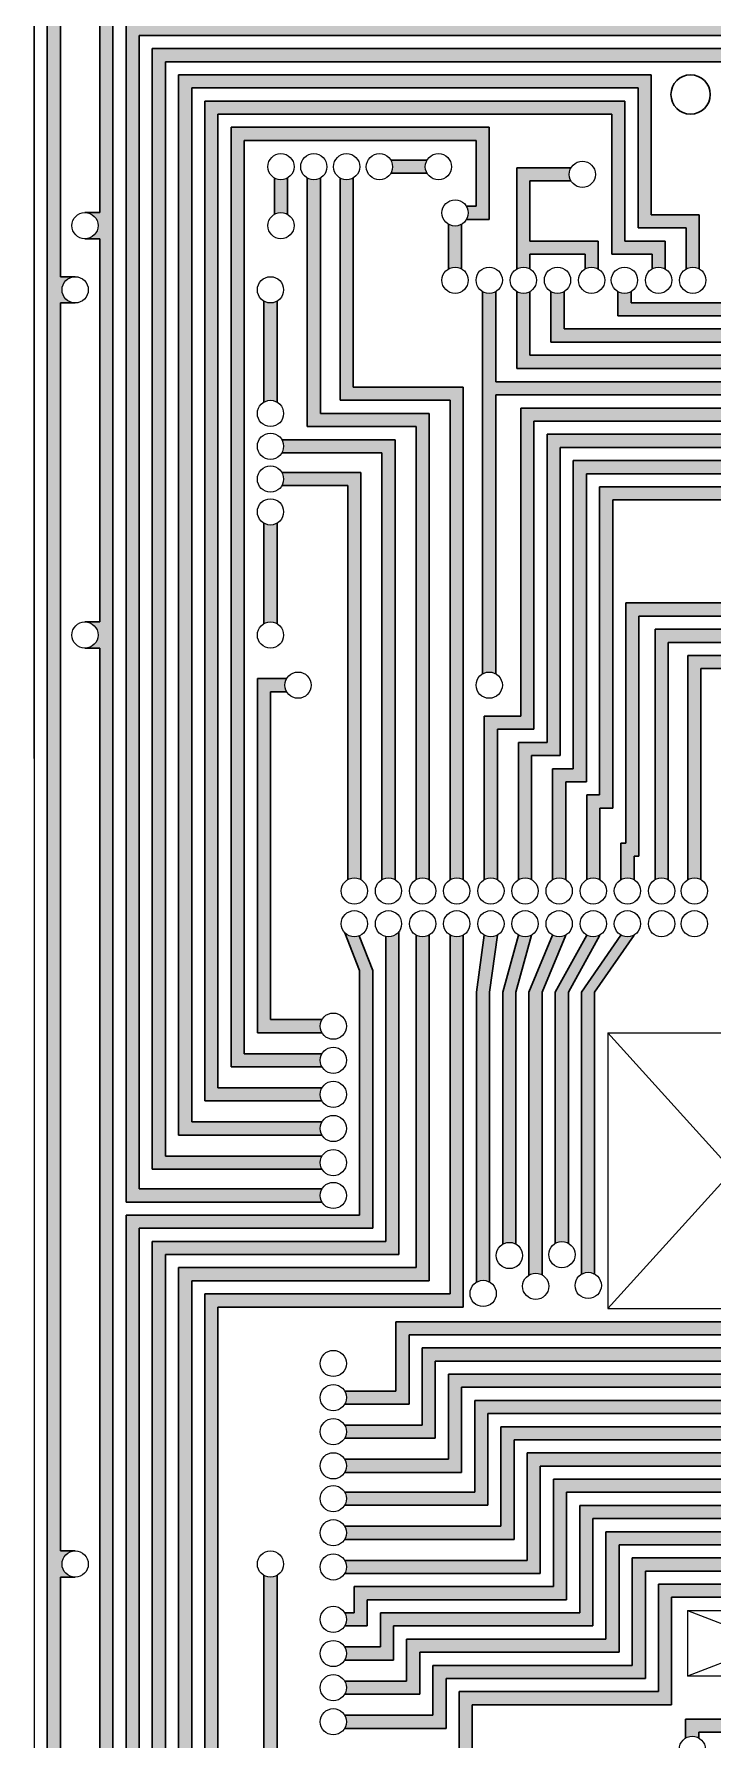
# Model space of a CAD drawing. Header units: millimetres. Extents: x -2849 to 258, y -823 to -139.
# Drawn here: x -399.7 to -348, y -334 to -204.1 of the extents above; entities that cross this region are included whole.
import ezdxf

# ---------------------------------------------------------------- set-up
doc = ezdxf.new("R2010")
doc.units = ezdxf.units.MM

msp = doc.modelspace()

# ---------------------------------------------------------------- hatches: boundary and pattern name
at = {"lineweight": 30}
for points in [[(-300.883, -197.168), (-398.724, -197.168), (-398.724, -278.542), (-397.724, -278.542), (-397.724, -224.549), (-396.596, -224.549, -0.4142136), (-397.596, -223.549, -0.4142136), (-396.596, -222.549), (-397.724, -222.549), (-397.724, -198.168), (-369.931, -198.168), (-369.931, -199.296, -1), (-367.931, -199.296), (-367.931, -198.168), (-358.971, -198.168), (-358.971, -199.296, -1), (-356.971, -199.296), (-356.971, -198.168), (-317.037, -198.168), (-317.037, -199.296, -1), (-315.037, -199.296), (-315.037, -198.168), (-300.883, -198.168)], [(-300.883, -201.168), (-302.974, -201.168), (-343.784, -201.132), (-343.784, -200.004, -1), (-345.784, -200.004), (-345.784, -201.132), (-394.724, -201.168), (-394.724, -217.661), (-395.851, -217.661, -0.4142136), (-394.851, -218.661, -0.4142136), (-395.851, -219.661), (-394.724, -219.661), (-394.724, -248.852), (-395.851, -248.852, -0.4142136), (-394.851, -249.852, -0.4142136), (-395.851, -250.852), (-394.724, -250.852), (-394.724, -278.542), (-393.724, -278.542), (-393.724, -202.168), (-313.937, -202.168), (-313.937, -221.956, -0.2679496), (-312.937, -221.956), (-312.937, -202.168), (-303.974, -202.168), (-300.883, -202.168)], [(-391.724, -204.168), (-319.137, -204.168), (-319.137, -221.956, -0.2679496), (-318.137, -221.956), (-318.137, -203.168), (-392.724, -203.168), (-392.724, -278.542), (-391.724, -278.542)], [(-320.637, -205.168), (-390.724, -205.168), (-390.724, -278.542), (-389.724, -278.542), (-389.724, -206.168), (-321.637, -206.168), (-321.637, -221.956, -0.2679496), (-320.637, -221.956)], [(-309.983, -205.194), (-300.883, -205.194), (-300.883, -204.194), (-310.983, -204.194), (-310.983, -230.557), (-325.837, -230.557), (-325.837, -223.688, -0.2679496), (-326.837, -223.688), (-326.837, -230.557), (-364.564, -230.557), (-364.564, -223.688, -0.2679496), (-365.564, -223.688), (-365.564, -252.806, -0.2679496), (-364.564, -252.806), (-364.564, -231.557), (-309.983, -231.557)], [(-346.064, -213.59), (-344.284, -213.59), (-344.284, -210.108, -0.2679496), (-345.284, -210.108), (-345.284, -212.59), (-347.064, -212.59), (-347.064, -224.532), (-354.264, -224.532), (-354.264, -223.688, -0.2679496), (-355.264, -223.688), (-355.264, -225.532), (-346.064, -225.532)], [(-369.797, -213.668), (-372.558, -213.668, -0.1316527), (-372.424, -214.168, -0.1316527), (-372.558, -214.668), (-369.797, -214.668, -0.1316527), (-369.931, -214.168, -0.1316527)], [(-361.964, -215.252), (-358.837, -215.252, -0.1316527), (-358.971, -214.752, -0.1316527), (-358.837, -214.252), (-362.964, -214.252), (-362.964, -221.956, -0.2679496), (-361.964, -221.956), (-361.964, -220.831), (-357.764, -220.831), (-357.764, -221.956, -0.2679496), (-356.764, -221.956), (-356.764, -219.831), (-361.964, -219.831)], [(-380.424, -215.034, -0.2679496), (-381.424, -215.034), (-381.424, -217.795, -0.2679496), (-380.424, -217.795)], [(-377.924, -215.034, -0.2679496), (-378.924, -215.034), (-378.924, -233.968), (-370.637, -233.968), (-370.637, -268.484, -0.2679496), (-369.637, -268.484), (-369.637, -232.968), (-377.924, -232.968)], [(-375.424, -215.034, -0.2679496), (-376.424, -215.034), (-376.424, -231.968), (-368.037, -231.968), (-368.037, -268.484, -0.2679496), (-367.037, -268.484), (-367.037, -230.968), (-375.424, -230.968)], [(-307.983, -217.666), (-300.883, -217.666), (-300.883, -215.164, -0.1547701), (-301.474, -215.034), (-301.474, -216.666), (-308.983, -216.666), (-308.983, -232.557), (-362.659, -232.557), (-362.659, -256.033), (-365.437, -256.033), (-365.437, -268.484, -0.2679496), (-364.437, -268.484), (-364.437, -257.033), (-361.659, -257.033), (-361.659, -233.557), (-307.983, -233.557)], [(-381.224, -224.415, -0.2679496), (-382.224, -224.415), (-382.224, -232.102, -0.2679496), (-381.224, -232.102)], [(-372.237, -234.968), (-380.858, -234.968, -0.1316527), (-380.724, -235.468, -0.1316527), (-380.858, -235.968), (-373.237, -235.968), (-373.237, -268.484, -0.2679496), (-372.237, -268.484)], [(-374.837, -237.468), (-380.858, -237.468, -0.1316527), (-380.724, -237.968, -0.1316527), (-380.858, -238.468), (-375.837, -238.468), (-375.837, -268.484, -0.2679496), (-374.837, -268.484)], [(-381.224, -241.334, -0.2679496), (-382.224, -241.334), (-382.224, -248.986, -0.2679496), (-381.224, -248.986)], [(-373.937, -275.415), (-374.972, -272.781, -0.3084169), (-376.07, -272.53), (-374.937, -275.415), (-374.937, -278.542), (-373.937, -278.542)], [(-371.937, -272.45, -0.2898896), (-372.937, -272.83), (-372.937, -278.542), (-371.937, -278.542)], [(-369.637, -272.716, -0.2679496), (-370.637, -272.716), (-370.637, -278.542), (-369.637, -278.542)], [(-367.037, -272.716, -0.2679496), (-368.037, -272.716), (-368.037, -278.542), (-367.037, -278.542)], [(-364.437, -272.716, -0.2679496), (-365.437, -272.716), (-366.037, -277.065), (-366.037, -278.542), (-365.037, -278.542), (-365.037, -277.065)], [(-361.837, -272.716, -0.2679496), (-362.837, -272.716), (-364.037, -277.065), (-364.037, -278.542), (-363.037, -278.542), (-363.037, -277.065)], [(-361.037, -277.065), (-359.237, -272.716, -0.2679496), (-360.237, -272.716), (-362.037, -277.065), (-362.037, -278.542), (-361.037, -278.542)], [(-359.037, -277.065), (-356.637, -272.716, -0.2679496), (-357.637, -272.716), (-360.037, -277.065), (-360.037, -278.542), (-359.037, -278.542)], [(-357.037, -277.065), (-354.037, -272.716, -0.2679496), (-355.037, -272.716), (-358.037, -277.065), (-358.037, -278.542), (-357.037, -278.542)], [(-397.724, -278.542), (-398.724, -278.542), (-398.724, -368.668), (-381.79, -368.668, -0.1316527), (-381.924, -368.168, -0.1316527), (-381.79, -367.668), (-397.724, -367.668), (-397.724, -321.631), (-396.596, -321.631, -0.4142136), (-397.596, -320.631, -0.4142136), (-396.596, -319.631), (-397.724, -319.631)], [(-373.937, -278.542), (-374.937, -278.542), (-374.937, -294.05), (-392.724, -294.05), (-392.724, -360.076), (-378.924, -360.076), (-378.924, -367.302, -0.2679496), (-377.924, -367.302), (-377.924, -359.076), (-391.724, -359.076), (-391.724, -295.05), (-373.937, -295.05)], [(-371.937, -278.542), (-372.937, -278.542), (-372.937, -296.05), (-390.724, -296.05), (-390.724, -358.076), (-376.424, -358.076), (-376.424, -367.302, -0.2679496), (-375.424, -367.302), (-375.424, -357.076), (-389.724, -357.076), (-389.724, -297.05), (-371.937, -297.05)], [(-369.637, -278.542), (-370.637, -278.542), (-370.637, -298.05), (-388.724, -298.05), (-388.724, -347.368), (-382.59, -347.368, -0.1316527), (-382.724, -346.868, -0.1316527), (-382.59, -346.368), (-387.724, -346.368), (-387.724, -299.05), (-369.637, -299.05)], [(-367.037, -278.542), (-368.037, -278.542), (-368.037, -300.05), (-386.724, -300.05), (-386.724, -344.868), (-382.59, -344.868, -0.1316527), (-382.724, -344.368, -0.1316527), (-382.59, -343.868), (-385.724, -343.868), (-385.724, -301.05), (-367.037, -301.05)], [(-365.037, -278.542), (-366.037, -278.542), (-366.037, -299.157, -0.2679782), (-365.037, -299.143)], [(-363.037, -278.542), (-364.037, -278.542), (-364.037, -296.264, -0.2679782), (-363.037, -296.25)], [(-361.037, -278.542), (-362.037, -278.542), (-362.037, -298.612, -0.2679782), (-361.037, -298.598)], [(-359.037, -278.542), (-360.037, -278.542), (-360.037, -296.198, -0.2679782), (-359.037, -296.185)], [(-357.037, -278.542), (-358.037, -278.542), (-358.037, -298.546, -0.2679782), (-357.037, -298.533)], [(-303.757, -298.362), (-301.617, -298.362), (-301.617, -297.362), (-304.757, -297.362), (-304.757, -302.168), (-372.171, -302.168), (-372.171, -307.45), (-376.071, -307.45, -0.1316527), (-375.937, -307.95, -0.1316527), (-376.071, -308.45), (-371.171, -308.45), (-371.171, -303.168), (-303.757, -303.168)], [(-301.757, -300.362), (-301.617, -300.362), (-301.617, -299.362), (-302.757, -299.362), (-302.757, -304.168), (-370.171, -304.168), (-370.171, -310.05), (-376.071, -310.05, -0.1316527), (-375.937, -310.55, -0.1316527), (-376.071, -311.05), (-369.171, -311.05), (-369.171, -305.168), (-301.757, -305.168)], [(-301.617, -306.168), (-368.171, -306.168), (-368.171, -312.65), (-376.071, -312.65, -0.1316527), (-375.937, -313.15, -0.1316527), (-376.071, -313.65), (-367.171, -313.65), (-367.171, -307.168), (-301.617, -307.168)], [(-301.617, -308.168), (-366.171, -308.168), (-366.171, -315.15), (-376.071, -315.15, -0.1316527), (-375.937, -315.65, -0.1316527), (-376.071, -316.15), (-365.171, -316.15), (-365.171, -309.168), (-301.617, -309.168)], [(-301.617, -310.168), (-364.171, -310.168), (-364.171, -317.75), (-376.071, -317.75, -0.1316527), (-375.937, -318.25, -0.1316527), (-376.071, -318.75), (-363.171, -318.75), (-363.171, -311.168), (-301.617, -311.168)], [(-301.617, -312.168), (-362.171, -312.168), (-362.171, -320.35), (-376.071, -320.35, -0.1316527), (-375.937, -320.85, -0.1316527), (-376.071, -321.35), (-361.171, -321.35), (-361.171, -313.168), (-301.617, -313.168)], [(-301.617, -314.168), (-360.171, -314.168), (-360.171, -322.35), (-375.354, -322.35), (-375.354, -324.35), (-376.071, -324.35, -0.1316527), (-375.937, -324.85, -0.1316527), (-376.071, -325.35), (-374.354, -325.35), (-374.354, -323.35), (-359.171, -323.35), (-359.171, -315.168), (-301.617, -315.168)], [(-301.617, -316.168), (-358.171, -316.168), (-358.171, -324.35), (-373.354, -324.35), (-373.354, -326.95), (-376.071, -326.95, -0.1316527), (-375.937, -327.45, -0.1316527), (-376.071, -327.95), (-372.354, -327.95), (-372.354, -325.35), (-357.171, -325.35), (-357.171, -317.168), (-301.617, -317.168)], [(-301.617, -318.168), (-356.171, -318.168), (-356.171, -326.35), (-371.354, -326.35), (-371.354, -329.55), (-376.071, -329.55, -0.1316527), (-375.937, -330.05, -0.1316527), (-376.071, -330.55), (-370.354, -330.55), (-370.354, -327.35), (-355.171, -327.35), (-355.171, -319.168), (-301.617, -319.168)], [(-301.617, -320.168), (-354.171, -320.168), (-354.171, -328.35), (-369.354, -328.35), (-369.354, -332.15), (-376.071, -332.15, -0.1316527), (-375.937, -332.65, -0.1316527), (-376.071, -333.15), (-368.354, -333.15), (-368.354, -329.35), (-353.171, -329.35), (-353.171, -321.168), (-301.617, -321.168)], [(-381.224, -321.497, -0.2679496), (-382.224, -321.497), (-382.224, -341.002, -0.2679496), (-381.224, -341.002)], [(-301.617, -322.168), (-352.171, -322.168), (-352.171, -330.35), (-367.354, -330.35), (-367.354, -334.75), (-376.071, -334.75, -0.1316527), (-375.937, -335.25, -0.1316527), (-376.071, -335.75), (-366.354, -335.75), (-366.354, -331.35), (-351.171, -331.35), (-351.171, -323.168), (-301.617, -323.168)], [(-332.764, -329.35), (-330.003, -329.35, -0.1316527), (-330.137, -328.85, -0.1316527), (-330.003, -328.35), (-333.764, -328.35), (-333.764, -332.451), (-350.108, -332.451), (-350.108, -333.891, -0.2679782), (-349.108, -333.877), (-349.108, -333.451), (-332.764, -333.451)]]:
    msp.add_hatch(color=1, dxfattribs=at).paths.add_polyline_path(points)
for points in [[(-352.729, -207.168), (-388.724, -207.168), (-388.724, -278.542), (-387.724, -278.542), (-387.724, -208.168), (-353.729, -208.168), (-353.729, -218.831), (-350.064, -218.831), (-350.064, -221.956, -0.2679496), (-349.064, -221.956), (-349.064, -217.831), (-352.729, -217.831)], [(-367.164, -218.554, -0.2679496), (-368.164, -218.554), (-368.164, -221.956, -0.2679496), (-367.164, -221.956)], [(-331.037, -223.688, -0.2679496), (-332.037, -223.688), (-332.037, -226.532), (-336.604, -226.532), (-336.604, -222.354, -0.2679496), (-337.604, -222.354), (-337.604, -226.532), (-359.364, -226.532), (-359.364, -223.688, -0.2679496), (-360.364, -223.688), (-360.364, -227.532), (-331.037, -227.532)], [(-328.437, -223.688, -0.2679496), (-329.437, -223.688), (-329.437, -228.532), (-361.964, -228.532), (-361.964, -223.688, -0.2679496), (-362.964, -223.688), (-362.964, -229.532), (-328.437, -229.532)], [(-393.724, -278.542), (-394.724, -278.542), (-394.724, -363.059), (-382.59, -363.059, -0.1316527), (-382.724, -362.559, -0.1316527), (-382.59, -362.059), (-393.724, -362.059)]]:
    msp.add_hatch(color=1, dxfattribs=at).paths.add_polyline_path(points, flags=17)
h = msp.add_hatch(color=1, dxfattribs=at)
h.paths.add_polyline_path([(-385.724, -210.168), (-355.729, -210.168), (-355.729, -220.831), (-352.664, -220.831), (-352.664, -221.956, -0.2679496), (-351.664, -221.956), (-351.664, -219.831), (-354.729, -219.831), (-354.729, -209.168), (-386.724, -209.168), (-386.724, -278.542), (-385.724, -278.542)])
h.paths.add_polyline_path([(-381.724, -254.172), (-380.49, -254.172, -0.1316527), (-380.624, -253.672, -0.1316527), (-380.49, -253.172), (-382.724, -253.172), (-382.724, -278.542), (-381.724, -278.542)], flags=16)
h = msp.add_hatch(color=1, dxfattribs=at)
h.paths.add_polyline_path([(-383.724, -212.168), (-366.065, -212.168), (-366.065, -217.188), (-366.798, -217.188, -0.1316527), (-366.664, -217.688, -0.1316527), (-366.798, -218.188), (-365.065, -218.188), (-365.065, -211.168), (-384.724, -211.168), (-384.724, -278.542), (-383.724, -278.542)], flags=17)
h.paths.add_polyline_path([(-381.724, -254.172), (-380.49, -254.172, -0.1316527), (-380.624, -253.672, -0.1316527), (-380.49, -253.172), (-382.724, -253.172), (-382.724, -278.542), (-381.724, -278.542)], flags=16)
h = msp.add_hatch(color=1, dxfattribs=at)
h.paths.add_polyline_path([(-305.983, -220.002), (-301.617, -220.002), (-301.617, -219.002), (-306.983, -219.002), (-306.983, -234.557), (-360.659, -234.557), (-360.659, -258.033), (-362.837, -258.033), (-362.837, -268.484, -0.2679496), (-361.837, -268.484), (-361.837, -259.033), (-359.659, -259.033), (-359.659, -235.557), (-305.983, -235.557)])
h.paths.add_polyline_path([(-301.983, -224.06), (-301.617, -224.06), (-301.617, -223.06), (-302.983, -223.06), (-302.983, -238.557), (-356.659, -238.557), (-356.659, -262.033), (-357.637, -262.033), (-357.637, -268.484, -0.2679496), (-356.637, -268.484), (-356.637, -263.033), (-355.659, -263.033), (-355.659, -239.557), (-301.983, -239.557)], flags=16)
h.paths.add_polyline_path([(-301.617, -247.41), (-354.659, -247.41), (-354.659, -265.706), (-355.037, -265.706), (-355.037, -268.484, -0.2679496), (-354.037, -268.484), (-354.037, -266.706), (-353.659, -266.706), (-353.659, -248.41), (-301.617, -248.41)], flags=16)
h.paths.add_polyline_path([(-301.617, -249.41), (-352.437, -249.41), (-352.437, -268.484, -0.2679496), (-351.437, -268.484), (-351.437, -250.41), (-301.617, -250.41)], flags=0)
h.paths.add_polyline_path([(-301.617, -251.41), (-349.937, -251.41), (-349.937, -268.484, -0.2679496), (-348.937, -268.484), (-348.937, -252.41), (-301.617, -252.41)], flags=0)
h.paths.add_polyline_path([(-301.617, -253.41), (-347.337, -253.41), (-347.337, -268.484, -0.2679496), (-346.337, -268.484), (-346.337, -254.41), (-301.617, -254.41)], flags=0)
h.paths.add_polyline_path([(-301.617, -255.41), (-344.737, -255.41), (-344.737, -268.484, -0.2679496), (-343.737, -268.484), (-343.737, -256.41), (-301.617, -256.41)], flags=0)
h.paths.add_polyline_path([(-301.617, -257.41), (-342.137, -257.41), (-342.137, -268.484, -0.2679496), (-341.137, -268.484), (-341.137, -258.41), (-301.617, -258.41)], flags=0)
h.paths.add_polyline_path([(-301.617, -259.41), (-339.537, -259.41), (-339.537, -268.484, -0.2679496), (-338.537, -268.484), (-338.537, -260.41), (-301.617, -260.41)], flags=0)
h = msp.add_hatch(color=1, dxfattribs=at)
h.paths.add_polyline_path([(-303.983, -222.06), (-301.617, -222.06), (-301.617, -221.06), (-304.983, -221.06), (-304.983, -236.557), (-358.659, -236.557), (-358.659, -260.033), (-360.237, -260.033), (-360.237, -268.484, -0.2679496), (-359.237, -268.484), (-359.237, -261.033), (-357.659, -261.033), (-357.659, -237.557), (-303.983, -237.557)], flags=17)
h.paths.add_polyline_path([(-301.983, -224.06), (-301.617, -224.06), (-301.617, -223.06), (-302.983, -223.06), (-302.983, -238.557), (-356.659, -238.557), (-356.659, -262.033), (-357.637, -262.033), (-357.637, -268.484, -0.2679496), (-356.637, -268.484), (-356.637, -263.033), (-355.659, -263.033), (-355.659, -239.557), (-301.983, -239.557)], flags=16)
h.paths.add_polyline_path([(-301.617, -247.41), (-354.659, -247.41), (-354.659, -265.706), (-355.037, -265.706), (-355.037, -268.484, -0.2679496), (-354.037, -268.484), (-354.037, -266.706), (-353.659, -266.706), (-353.659, -248.41), (-301.617, -248.41)], flags=16)
h.paths.add_polyline_path([(-301.617, -249.41), (-352.437, -249.41), (-352.437, -268.484, -0.2679496), (-351.437, -268.484), (-351.437, -250.41), (-301.617, -250.41)], flags=0)
h.paths.add_polyline_path([(-301.617, -251.41), (-349.937, -251.41), (-349.937, -268.484, -0.2679496), (-348.937, -268.484), (-348.937, -252.41), (-301.617, -252.41)], flags=0)
h.paths.add_polyline_path([(-301.617, -253.41), (-347.337, -253.41), (-347.337, -268.484, -0.2679496), (-346.337, -268.484), (-346.337, -254.41), (-301.617, -254.41)], flags=0)
h.paths.add_polyline_path([(-301.617, -255.41), (-344.737, -255.41), (-344.737, -268.484, -0.2679496), (-343.737, -268.484), (-343.737, -256.41), (-301.617, -256.41)], flags=0)
h.paths.add_polyline_path([(-301.617, -257.41), (-342.137, -257.41), (-342.137, -268.484, -0.2679496), (-341.137, -268.484), (-341.137, -258.41), (-301.617, -258.41)], flags=0)
h.paths.add_polyline_path([(-301.617, -259.41), (-339.537, -259.41), (-339.537, -268.484, -0.2679496), (-338.537, -268.484), (-338.537, -260.41), (-301.617, -260.41)], flags=0)
h = msp.add_hatch(color=1, dxfattribs=at)
h.paths.add_polyline_path([(-301.983, -224.06), (-301.617, -224.06), (-301.617, -223.06), (-302.983, -223.06), (-302.983, -238.557), (-356.659, -238.557), (-356.659, -262.033), (-357.637, -262.033), (-357.637, -268.484, -0.2679496), (-356.637, -268.484), (-356.637, -263.033), (-355.659, -263.033), (-355.659, -239.557), (-301.983, -239.557)], flags=16)
h.paths.add_polyline_path([(-301.617, -247.41), (-354.659, -247.41), (-354.659, -265.706), (-355.037, -265.706), (-355.037, -268.484, -0.2679496), (-354.037, -268.484), (-354.037, -266.706), (-353.659, -266.706), (-353.659, -248.41), (-301.617, -248.41)], flags=16)
h.paths.add_polyline_path([(-301.617, -249.41), (-352.437, -249.41), (-352.437, -268.484, -0.2679496), (-351.437, -268.484), (-351.437, -250.41), (-301.617, -250.41)], flags=0)
h.paths.add_polyline_path([(-301.617, -251.41), (-349.937, -251.41), (-349.937, -268.484, -0.2679496), (-348.937, -268.484), (-348.937, -252.41), (-301.617, -252.41)], flags=0)
h.paths.add_polyline_path([(-301.617, -253.41), (-347.337, -253.41), (-347.337, -268.484, -0.2679496), (-346.337, -268.484), (-346.337, -254.41), (-301.617, -254.41)], flags=0)
h.paths.add_polyline_path([(-301.617, -255.41), (-344.737, -255.41), (-344.737, -268.484, -0.2679496), (-343.737, -268.484), (-343.737, -256.41), (-301.617, -256.41)], flags=0)
h.paths.add_polyline_path([(-301.617, -257.41), (-342.137, -257.41), (-342.137, -268.484, -0.2679496), (-341.137, -268.484), (-341.137, -258.41), (-301.617, -258.41)], flags=0)
h.paths.add_polyline_path([(-301.617, -259.41), (-339.537, -259.41), (-339.537, -268.484, -0.2679496), (-338.537, -268.484), (-338.537, -260.41), (-301.617, -260.41)], flags=0)
h.paths.add_polyline_path([(-301.617, -261.41), (-334.437, -261.41), (-334.437, -271.35), (-335.571, -271.35, -0.1316527), (-335.437, -271.85, -0.1316527), (-335.571, -272.35), (-333.437, -272.35), (-333.437, -262.41), (-301.617, -262.41)])
h = msp.add_hatch(color=1, dxfattribs=at)
h.paths.add_polyline_path([(-377.937, -282.25, -0.1316527), (-377.803, -281.75), (-383.724, -281.75), (-383.724, -278.542), (-384.724, -278.542), (-384.724, -282.75), (-377.803, -282.75, -0.1316527)], flags=0)
h.paths.add_polyline_path([(-377.803, -284.35), (-385.724, -284.35), (-385.724, -278.542), (-386.724, -278.542), (-386.724, -285.35), (-377.803, -285.35, -0.1316527), (-377.937, -284.85, -0.1316527)], flags=16)
h.paths.add_polyline_path([(-377.803, -286.95), (-387.724, -286.95), (-387.724, -278.542), (-388.724, -278.542), (-388.724, -287.95), (-377.803, -287.95, -0.1316527), (-377.937, -287.45, -0.1316527)], flags=16)
h.paths.add_polyline_path([(-377.803, -292.05), (-391.724, -292.05), (-391.724, -278.542), (-392.724, -278.542), (-392.724, -293.05), (-377.803, -293.05, -0.1316527), (-377.937, -292.55, -0.1316527)])
h = msp.add_hatch(color=1, dxfattribs=at)
h.paths.add_polyline_path([(-377.937, -282.25, -0.1316527), (-377.803, -281.75), (-383.724, -281.75), (-383.724, -278.542), (-384.724, -278.542), (-384.724, -282.75), (-377.803, -282.75, -0.1316527)], flags=0)
h.paths.add_polyline_path([(-377.803, -284.35), (-385.724, -284.35), (-385.724, -278.542), (-386.724, -278.542), (-386.724, -285.35), (-377.803, -285.35, -0.1316527), (-377.937, -284.85, -0.1316527)], flags=16)
h.paths.add_polyline_path([(-377.803, -286.95), (-387.724, -286.95), (-387.724, -278.542), (-388.724, -278.542), (-388.724, -287.95), (-377.803, -287.95, -0.1316527), (-377.937, -287.45, -0.1316527)], flags=16)
h.paths.add_polyline_path([(-377.803, -289.55), (-389.724, -289.55), (-389.724, -278.542), (-390.724, -278.542), (-390.724, -290.55), (-377.803, -290.55, -0.1316527), (-377.937, -290.05, -0.1316527)], flags=17)
h = msp.add_hatch(color=1, dxfattribs=at)
h.paths.add_polyline_path([(-377.803, -279.15), (-381.724, -279.15), (-381.724, -278.542), (-382.724, -278.542), (-382.724, -280.15), (-377.803, -280.15, -0.1316527), (-377.937, -279.65, -0.1316527)])
h.paths.add_polyline_path([(-377.937, -282.25, -0.1316527), (-377.803, -281.75), (-383.724, -281.75), (-383.724, -278.542), (-384.724, -278.542), (-384.724, -282.75), (-377.803, -282.75, -0.1316527)], flags=0)
h.paths.add_polyline_path([(-377.803, -284.35), (-385.724, -284.35), (-385.724, -278.542), (-386.724, -278.542), (-386.724, -285.35), (-377.803, -285.35, -0.1316527), (-377.937, -284.85, -0.1316527)], flags=16)
h.paths.add_polyline_path([(-377.803, -286.95), (-387.724, -286.95), (-387.724, -278.542), (-388.724, -278.542), (-388.724, -287.95), (-377.803, -287.95, -0.1316527), (-377.937, -287.45, -0.1316527)], flags=16)

# ---------------------------------------------------------------- linework, layer by layer
at = {"color": 5}
for p, q in [((-399.724, -196.168), (-399.724, -386.168)), ((-399.724, -214.168), (-399.724, -196.168)), ((-356.037, -280.168), (-356.037, -301.168)), ((-356.037, -280.168), (-337.037, -280.168)), ((-356.037, -280.168), (-337.037, -301.168)), ((-337.037, -280.168), (-356.037, -301.168)), ((-356.037, -301.168), (-337.037, -301.168)), ((-349.971, -324.168), (-336.964, -324.181)), ((-349.971, -324.168), (-349.971, -329.171)), ((-349.971, -324.168), (-336.964, -329.184)), ((-336.964, -324.181), (-349.971, -329.171)), ((-336.964, -329.184), (-349.971, -329.171))]:
    msp.add_line(p, q, dxfattribs=at)
at = {"color": 2, "lineweight": 30}
for p, q in [((-398.724, -197.168), (-398.724, -368.668)), ((-397.724, -198.168), (-397.724, -222.549)), ((-394.724, -201.168), (-394.724, -217.661)), ((-393.724, -202.168), (-393.724, -362.059)), ((-392.724, -203.168), (-392.724, -293.05)), ((-319.137, -204.168), (-391.724, -204.168)), ((-391.724, -204.168), (-391.724, -292.05)), ((-320.637, -205.168), (-390.724, -205.168)), ((-390.724, -205.168), (-390.724, -290.55)), ((-321.637, -206.168), (-389.724, -206.168)), ((-389.724, -206.168), (-389.724, -289.55)), ((-352.729, -207.168), (-388.724, -207.168)), ((-388.724, -207.168), (-388.724, -287.95)), ((-352.729, -207.168), (-352.729, -217.831)), ((-353.729, -208.168), (-387.724, -208.168)), ((-387.724, -208.168), (-387.724, -286.95)), ((-354.729, -209.168), (-386.724, -209.168)), ((-386.724, -209.168), (-386.724, -285.35)), ((-354.729, -209.168), (-354.729, -219.831)), ((-353.729, -208.168), (-353.729, -218.831)), ((-355.729, -210.168), (-385.724, -210.168)), ((-385.724, -210.168), (-385.724, -284.35)), ((-355.729, -210.168), (-355.729, -220.831)), ((-384.724, -211.168), (-384.724, -282.75)), ((-365.065, -211.168), (-384.724, -211.168)), ((-365.065, -211.168), (-365.065, -218.188)), ((-383.724, -212.168), (-383.724, -281.75)), ((-366.065, -212.168), (-383.724, -212.168)), ((-366.065, -212.168), (-366.065, -217.188)), ((-372.558, -213.668), (-369.797, -213.668)), ((-362.964, -214.252), (-362.964, -221.956)), ((-362.964, -214.252), (-358.837, -214.252)), ((-381.424, -215.034), (-381.424, -217.795)), ((-380.424, -215.034), (-380.424, -217.795)), ((-378.924, -215.034), (-378.924, -233.968)), ((-377.924, -215.034), (-377.924, -232.968)), ((-376.424, -215.034), (-376.424, -231.968)), ((-375.424, -215.034), (-375.424, -230.968)), ((-372.558, -214.668), (-369.797, -214.668)), ((-366.065, -216.489), (-366.065, -215.534)), ((-361.964, -215.252), (-361.964, -219.831)), ((-361.964, -215.252), (-358.837, -215.252)), ((-395.851, -217.661), (-394.724, -217.661)), ((-395.851, -217.661), (-394.724, -217.661)), ((-366.065, -217.188), (-366.798, -217.188)), ((-366.798, -218.188), (-365.065, -218.188)), ((-349.064, -217.831), (-352.729, -217.831)), ((-349.064, -217.831), (-349.064, -221.956)), ((-368.164, -218.554), (-368.164, -221.956)), ((-367.164, -218.554), (-367.164, -221.956)), ((-350.064, -218.831), (-353.729, -218.831)), ((-350.064, -218.831), (-350.064, -221.956)), ((-395.851, -219.661), (-394.724, -219.661)), ((-394.724, -219.661), (-394.724, -248.852)), ((-356.764, -219.831), (-361.964, -219.831)), ((-357.764, -220.831), (-361.964, -220.831)), ((-361.964, -220.831), (-361.964, -221.956)), ((-357.764, -220.831), (-357.764, -221.956)), ((-356.764, -219.831), (-356.764, -221.956)), ((-352.664, -220.831), (-355.729, -220.831)), ((-351.664, -219.831), (-354.729, -219.831)), ((-352.664, -220.831), (-352.664, -221.956)), ((-351.664, -219.831), (-351.664, -221.956)), ((-396.596, -222.549), (-397.724, -222.549)), ((-396.596, -222.549), (-397.724, -222.549)), ((-397.724, -224.549), (-397.724, -319.631)), ((-396.596, -224.549), (-397.724, -224.549)), ((-382.224, -232.102), (-382.224, -224.415)), ((-381.224, -232.102), (-381.224, -224.415)), ((-365.564, -223.688), (-365.564, -252.806)), ((-364.564, -223.688), (-364.564, -230.557)), ((-362.964, -223.688), (-362.964, -229.532)), ((-361.964, -223.688), (-361.964, -228.532)), ((-360.364, -223.688), (-360.364, -227.532)), ((-359.364, -223.688), (-359.364, -226.532)), ((-355.264, -223.688), (-355.264, -225.532)), ((-354.264, -223.688), (-354.264, -224.532)), ((-354.264, -224.532), (-347.064, -224.532)), ((-355.264, -225.532), (-346.064, -225.532)), ((-359.364, -226.532), (-337.604, -226.532)), ((-361.964, -228.532), (-329.437, -228.532)), ((-360.364, -227.532), (-331.037, -227.532)), ((-362.964, -229.532), (-328.437, -229.532)), ((-375.424, -230.968), (-367.037, -230.968)), ((-367.037, -268.484), (-367.037, -230.968)), ((-326.837, -230.557), (-364.564, -230.557)), ((-368.037, -231.968), (-376.424, -231.968)), ((-368.037, -268.484), (-368.037, -231.968)), ((-309.983, -231.557), (-364.564, -231.557)), ((-364.564, -231.557), (-364.564, -252.806)), ((-362.659, -232.557), (-362.659, -256.033)), ((-308.983, -232.557), (-362.659, -232.557)), ((-377.924, -232.968), (-369.637, -232.968)), ((-369.637, -268.484), (-369.637, -232.968)), ((-361.659, -233.557), (-361.659, -257.033)), ((-307.983, -233.557), (-361.659, -233.557)), ((-380.858, -234.968), (-372.237, -234.968)), ((-378.924, -233.968), (-370.637, -233.968)), ((-372.237, -268.484), (-372.237, -234.968)), ((-370.637, -268.484), (-370.637, -233.968)), ((-360.659, -234.557), (-360.659, -258.033)), ((-306.983, -234.557), (-360.659, -234.557)), ((-380.858, -235.968), (-373.237, -235.968)), ((-373.237, -268.484), (-373.237, -235.968)), ((-359.659, -235.557), (-359.659, -259.033)), ((-305.983, -235.557), (-359.659, -235.557)), ((-380.858, -237.468), (-374.837, -237.468)), ((-374.837, -268.484), (-374.837, -237.468)), ((-304.983, -236.557), (-358.659, -236.557)), ((-358.659, -236.557), (-358.659, -260.033)), ((-303.983, -237.557), (-357.659, -237.557)), ((-357.659, -237.557), (-357.659, -261.033)), ((-380.858, -238.468), (-375.837, -238.468)), ((-375.837, -268.484), (-375.837, -238.468)), ((-302.983, -238.557), (-356.659, -238.557)), ((-356.659, -238.557), (-356.659, -262.033)), ((-301.983, -239.557), (-355.659, -239.557)), ((-355.659, -239.557), (-355.659, -263.033)), ((-382.224, -241.334), (-382.224, -248.986)), ((-381.224, -241.334), (-381.224, -248.986)), ((-354.659, -247.41), (-354.659, -265.706)), ((-354.659, -247.41), (-300.983, -247.41)), ((-395.851, -248.852), (-394.724, -248.852)), ((-395.851, -248.852), (-394.724, -248.852)), ((-353.659, -248.41), (-353.659, -266.706)), ((-353.659, -248.41), (-299.983, -248.41)), ((-352.437, -268.484), (-352.437, -249.41)), ((-352.437, -249.41), (-298.983, -249.41)), ((-351.437, -268.484), (-351.437, -250.41)), ((-351.437, -250.41), (-297.983, -250.41)), ((-395.851, -250.852), (-394.724, -250.852)), ((-394.724, -250.852), (-394.724, -363.059)), ((-349.937, -268.484), (-349.937, -251.41)), ((-349.937, -251.41), (-296.983, -251.41)), ((-382.724, -253.172), (-382.724, -280.15)), ((-380.49, -253.172), (-382.724, -253.172)), ((-348.937, -268.484), (-348.937, -252.41)), ((-348.937, -252.41), (-295.983, -252.41)), ((-381.724, -254.172), (-381.724, -279.15)), ((-380.49, -254.172), (-381.724, -254.172)), ((-365.437, -268.484), (-365.437, -256.033)), ((-365.437, -256.033), (-362.659, -256.033)), ((-364.437, -268.484), (-364.437, -257.033)), ((-364.437, -257.033), (-361.659, -257.033)), ((-362.837, -268.484), (-362.837, -258.033)), ((-362.837, -258.033), (-360.659, -258.033)), ((-361.837, -268.484), (-361.837, -259.033)), ((-361.837, -259.033), (-359.659, -259.033)), ((-360.237, -268.484), (-360.237, -260.033)), ((-360.237, -260.033), (-358.659, -260.033)), ((-359.237, -268.484), (-359.237, -261.033)), ((-359.237, -261.033), (-357.659, -261.033)), ((-357.637, -268.484), (-357.637, -262.033)), ((-357.637, -262.033), (-356.659, -262.033)), ((-356.637, -268.484), (-356.637, -263.033)), ((-356.637, -263.033), (-355.659, -263.033)), ((-355.037, -268.484), (-355.037, -265.706)), ((-354.659, -265.706), (-355.037, -265.706)), ((-354.037, -268.484), (-354.037, -266.706)), ((-353.659, -266.706), (-354.037, -266.706)), ((-376.07, -272.53), (-374.937, -275.415)), ((-374.972, -272.781), (-373.937, -275.415)), ((-372.937, -296.05), (-372.937, -272.83)), ((-371.937, -297.05), (-371.937, -272.45)), ((-370.637, -272.716), (-370.637, -298.05)), ((-369.637, -272.716), (-369.637, -299.05)), ((-368.037, -272.716), (-368.037, -300.05)), ((-367.037, -272.716), (-367.037, -301.05)), ((-365.437, -272.716), (-366.037, -277.065)), ((-364.437, -272.716), (-365.037, -277.065)), ((-364.037, -277.065), (-362.837, -272.716)), ((-361.837, -272.716), (-363.037, -277.065)), ((-362.037, -277.065), (-360.237, -272.716)), ((-359.237, -272.716), (-361.037, -277.065)), ((-357.637, -272.716), (-360.037, -277.065)), ((-356.637, -272.716), (-359.037, -277.065)), ((-358.037, -277.065), (-355.037, -272.716)), ((-354.037, -272.716), (-357.037, -277.065)), ((-374.937, -294.05), (-374.937, -275.415)), ((-373.937, -295.05), (-373.937, -275.415)), ((-366.037, -277.065), (-366.037, -299.157)), ((-365.037, -277.065), (-365.037, -299.143)), ((-364.037, -277.065), (-364.037, -296.264)), ((-363.037, -277.065), (-363.037, -296.25)), ((-362.037, -277.065), (-362.037, -298.612)), ((-361.037, -277.065), (-361.037, -298.598)), ((-360.037, -277.065), (-360.037, -296.198)), ((-359.037, -277.065), (-359.037, -296.185)), ((-358.037, -277.065), (-358.037, -298.546)), ((-357.037, -277.065), (-357.037, -298.533)), ((-377.803, -279.15), (-381.724, -279.15)), ((-377.803, -280.15), (-382.724, -280.15)), ((-377.803, -281.75), (-383.724, -281.75)), ((-377.803, -282.75), (-384.724, -282.75)), ((-377.803, -284.35), (-385.724, -284.35)), ((-377.803, -285.35), (-386.724, -285.35)), ((-377.803, -286.95), (-387.724, -286.95)), ((-377.803, -287.95), (-388.724, -287.95)), ((-377.803, -289.55), (-389.724, -289.55)), ((-377.803, -290.55), (-390.724, -290.55)), ((-377.803, -292.05), (-391.724, -292.05)), ((-377.803, -293.05), (-392.724, -293.05)), ((-392.724, -294.05), (-392.724, -360.076)), ((-374.937, -294.05), (-392.724, -294.05)), ((-391.724, -295.05), (-391.724, -359.076)), ((-373.937, -295.05), (-391.724, -295.05)), ((-390.724, -296.05), (-390.724, -358.076)), ((-372.937, -296.05), (-390.724, -296.05)), ((-389.724, -297.05), (-389.724, -357.076)), ((-371.937, -297.05), (-389.724, -297.05)), ((-388.724, -298.05), (-388.724, -347.368)), ((-370.637, -298.05), (-388.724, -298.05)), ((-387.724, -299.05), (-387.724, -346.368)), ((-369.637, -299.05), (-387.724, -299.05)), ((-386.724, -300.05), (-386.724, -344.868)), ((-368.037, -300.05), (-386.724, -300.05)), ((-367.037, -301.05), (-385.724, -301.05)), ((-385.724, -301.05), (-385.724, -343.868)), ((-372.171, -302.168), (-304.757, -302.168)), ((-372.171, -307.45), (-372.171, -302.168)), ((-371.171, -303.168), (-303.757, -303.168)), ((-371.171, -308.45), (-371.171, -303.168)), ((-370.171, -304.168), (-302.757, -304.168)), ((-370.171, -310.05), (-370.171, -304.168)), ((-369.171, -305.168), (-301.757, -305.168)), ((-369.171, -311.05), (-369.171, -305.168)), ((-368.171, -306.168), (-269.971, -306.168)), ((-368.171, -312.65), (-368.171, -306.168)), ((-376.071, -307.45), (-372.171, -307.45)), ((-367.171, -307.168), (-268.971, -307.168)), ((-367.171, -313.65), (-367.171, -307.168)), ((-376.071, -308.45), (-371.171, -308.45)), ((-366.171, -308.168), (-267.471, -308.168)), ((-366.171, -315.15), (-366.171, -308.168)), ((-365.171, -309.168), (-266.471, -309.168)), ((-365.171, -316.15), (-365.171, -309.168)), ((-376.071, -310.05), (-370.171, -310.05)), ((-364.171, -310.168), (-264.871, -310.168)), ((-364.171, -317.75), (-364.171, -310.168)), ((-376.071, -311.05), (-369.171, -311.05)), ((-363.171, -311.168), (-263.871, -311.168)), ((-363.171, -318.75), (-363.171, -311.168)), ((-376.071, -312.65), (-368.171, -312.65)), ((-362.171, -312.168), (-262.271, -312.168)), ((-362.171, -320.35), (-362.171, -312.168)), ((-361.171, -313.168), (-261.271, -313.168)), ((-361.171, -321.35), (-361.171, -313.168)), ((-376.071, -313.65), (-367.171, -313.65)), ((-360.171, -314.168), (-260.271, -314.168)), ((-360.171, -322.35), (-360.171, -314.168)), ((-376.071, -315.15), (-366.171, -315.15)), ((-359.171, -315.168), (-259.271, -315.168)), ((-359.171, -323.35), (-359.171, -315.168)), ((-376.071, -316.15), (-365.171, -316.15)), ((-358.171, -316.168), (-256.271, -316.168)), ((-358.171, -324.35), (-358.171, -316.168)), ((-376.071, -317.75), (-364.171, -317.75)), ((-357.171, -317.168), (-255.271, -317.168)), ((-357.171, -325.35), (-357.171, -317.168)), ((-356.171, -318.168), (-242.093, -318.168)), ((-356.171, -326.35), (-356.171, -318.168)), ((-396.596, -319.631), (-397.724, -319.631)), ((-396.596, -319.631), (-397.724, -319.631)), ((-376.071, -318.75), (-363.171, -318.75)), ((-355.171, -319.168), (-241.093, -319.168)), ((-355.171, -327.35), (-355.171, -319.168)), ((-376.071, -320.35), (-362.171, -320.35)), ((-354.171, -320.168), (-240.093, -320.168)), ((-354.171, -328.35), (-354.171, -320.168)), ((-397.724, -321.631), (-397.724, -367.668)), ((-396.596, -321.631), (-397.724, -321.631)), ((-382.224, -341.002), (-382.224, -321.497)), ((-381.224, -341.002), (-381.224, -321.497)), ((-376.071, -321.35), (-361.171, -321.35)), ((-353.171, -321.168), (-239.093, -321.168)), ((-353.171, -329.35), (-353.171, -321.168)), ((-352.171, -322.168), (-238.093, -322.168)), ((-352.171, -330.35), (-352.171, -322.168)), ((-375.354, -322.35), (-360.171, -322.35)), ((-375.354, -324.35), (-375.354, -322.35)), ((-374.354, -323.35), (-359.171, -323.35)), ((-374.354, -325.35), (-374.354, -323.35)), ((-351.171, -323.168), (-237.093, -323.168)), ((-351.171, -331.35), (-351.171, -323.168)), ((-376.071, -324.35), (-375.354, -324.35)), ((-373.354, -324.35), (-358.171, -324.35)), ((-373.354, -326.95), (-373.354, -324.35)), ((-376.071, -325.35), (-374.354, -325.35)), ((-372.354, -325.35), (-357.171, -325.35)), ((-372.354, -327.95), (-372.354, -325.35)), ((-376.071, -326.95), (-373.354, -326.95)), ((-371.354, -326.35), (-356.171, -326.35)), ((-371.354, -329.55), (-371.354, -326.35)), ((-370.354, -327.35), (-355.171, -327.35)), ((-370.354, -330.55), (-370.354, -327.35)), ((-376.071, -327.95), (-372.354, -327.95)), ((-369.354, -328.35), (-354.171, -328.35)), ((-369.354, -332.15), (-369.354, -328.35)), ((-376.071, -329.55), (-371.354, -329.55)), ((-368.354, -329.35), (-353.171, -329.35)), ((-368.354, -333.15), (-368.354, -329.35)), ((-376.071, -330.55), (-370.354, -330.55)), ((-367.354, -330.35), (-352.171, -330.35)), ((-367.354, -334.75), (-367.354, -330.35)), ((-366.354, -331.35), (-351.171, -331.35)), ((-366.354, -335.75), (-366.354, -331.35)), ((-376.071, -332.15), (-369.354, -332.15)), ((-350.108, -332.451), (-333.764, -332.451)), ((-350.108, -332.451), (-350.108, -333.891)), ((-376.071, -333.15), (-368.354, -333.15)), ((-349.108, -333.451), (-332.764, -333.451)), ((-349.108, -333.451), (-349.108, -333.877))]:
    msp.add_line(p, q, dxfattribs=at)
at = {"color": 1, "lineweight": 30}
msp.add_line((-399.724, -259.268), (-399.724, -214.168), dxfattribs=at)
at = {"color": 5, "lineweight": 30}
msp.add_circle((-349.724, -208.668), 1.5, dxfattribs=at)
at = {"color": 3}
for centre in [(-380.924, -214.168), (-378.424, -214.168), (-375.924, -214.168), (-373.424, -214.168), (-368.931, -214.168), (-357.971, -214.752), (-367.664, -217.688), (-395.851, -218.661), (-380.924, -218.661), (-367.664, -222.822), (-365.064, -222.822), (-362.464, -222.822), (-359.864, -222.822), (-357.264, -222.822), (-354.764, -222.822), (-354.764, -222.822), (-352.164, -222.822), (-349.564, -222.822), (-396.596, -223.549), (-381.724, -223.549), (-381.724, -232.968), (-381.724, -235.468), (-381.724, -237.968), (-381.724, -240.468), (-395.851, -249.852), (-381.724, -249.852), (-379.624, -253.672), (-365.064, -253.672), (-375.337, -269.35), (-372.737, -269.35), (-370.137, -269.35), (-367.537, -269.35), (-364.937, -269.35), (-362.337, -269.35), (-362.337, -269.35), (-359.737, -269.35), (-357.137, -269.35), (-354.537, -269.35), (-351.937, -269.35), (-349.437, -269.35), (-349.437, -269.35), (-375.337, -271.85), (-372.737, -271.85), (-370.137, -271.85), (-367.537, -271.85), (-364.937, -271.85), (-362.337, -271.85), (-362.337, -271.85), (-359.737, -271.85), (-357.137, -271.85), (-354.537, -271.85), (-351.937, -271.85), (-349.437, -271.85), (-349.437, -271.85), (-376.937, -279.65), (-376.937, -282.25), (-376.937, -284.85), (-376.937, -287.45), (-376.937, -290.05), (-376.937, -292.55), (-376.937, -292.55), (-363.525, -297.123), (-359.525, -297.057), (-361.525, -299.471), (-357.525, -299.406), (-365.525, -300.016), (-376.937, -305.35), (-376.937, -307.95), (-376.937, -310.55), (-376.937, -313.15), (-376.937, -315.65), (-376.937, -315.65), (-376.937, -318.25), (-396.596, -320.631), (-381.724, -320.631), (-376.937, -320.85), (-376.937, -324.85), (-376.937, -327.45), (-376.937, -330.05), (-376.937, -332.65), (-349.596, -334.75)]:
    msp.add_circle(centre, 1, dxfattribs=at)

doc.saveas('drawing.dxf')
